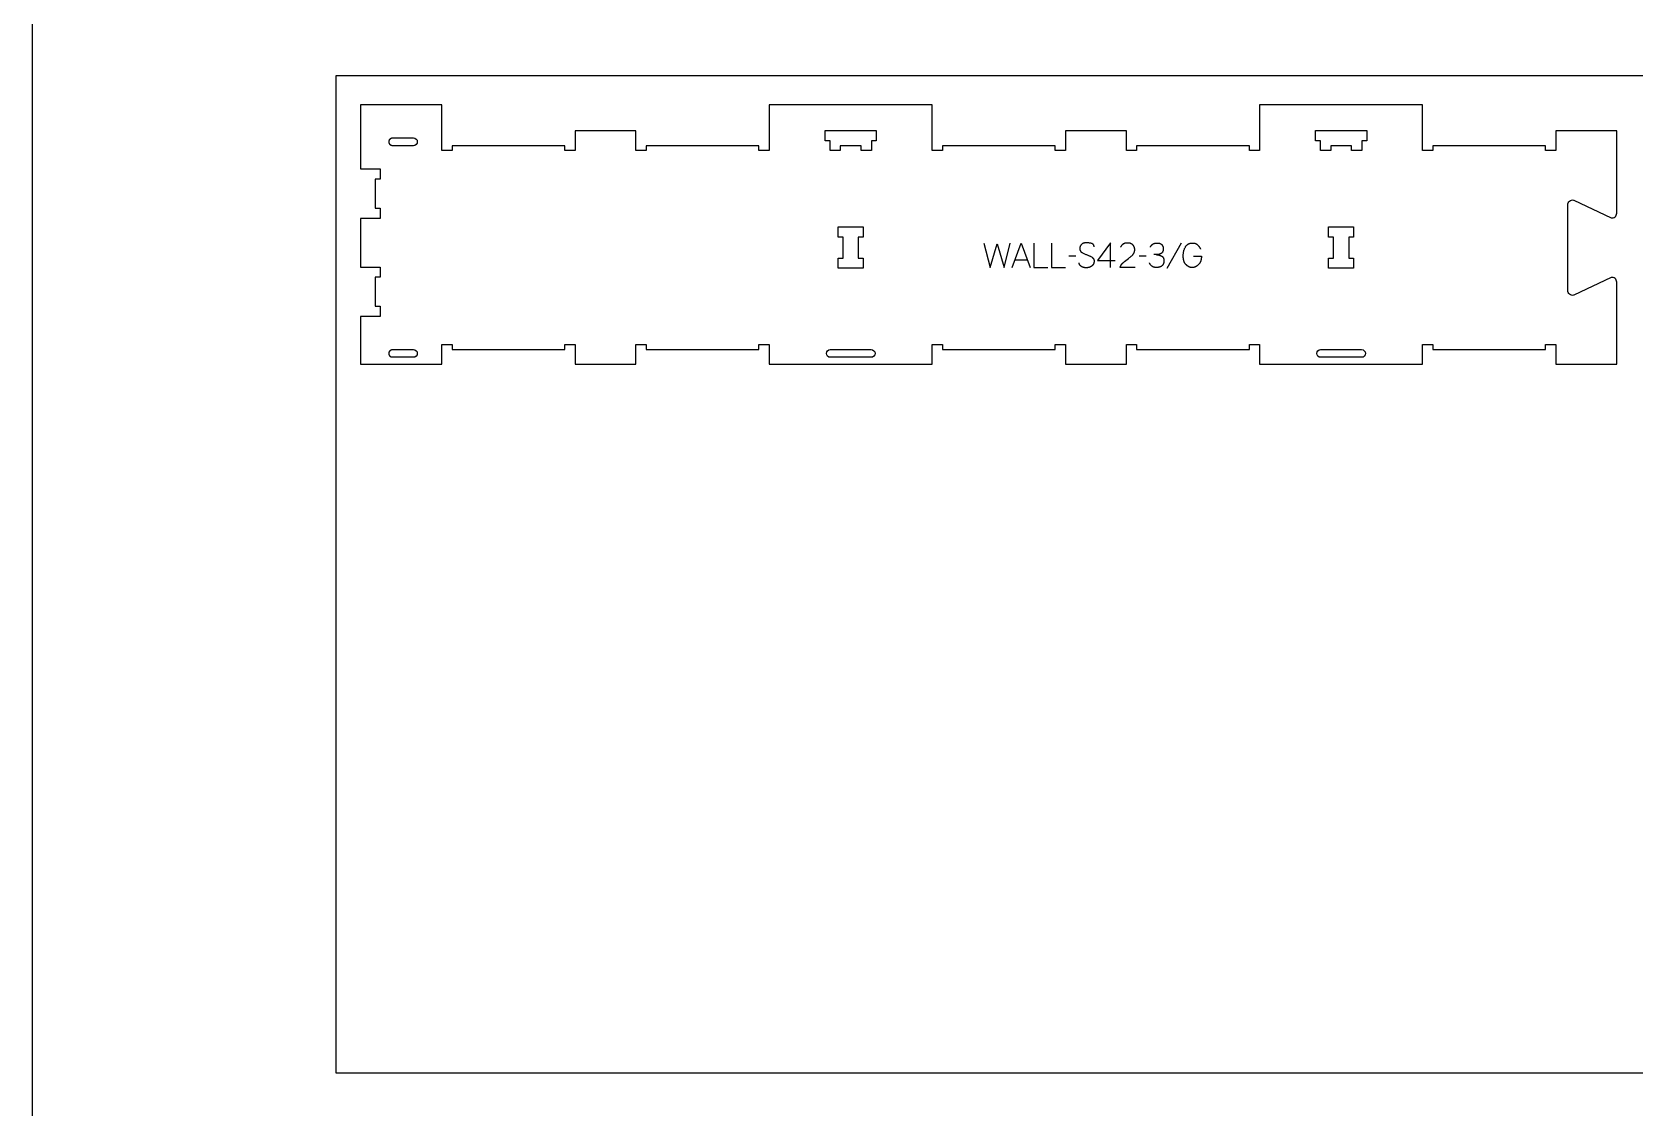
# Model space of a CAD drawing. Extents: x -13885 to -10701, y -19593 to -11999.
# Drawn here: x -13885 to -11924, y -17926 to -16610 of the extents above; entities that cross this region are included whole.
import ezdxf

# ---------------------------------------------------------------- set-up
doc = ezdxf.new("R2010")
doc.units = 0
for name, color, linetype in [('0_SHEET_SPRUCEPLY_2440X122', 1, 'CONTINUOUS'), ('1_ANYTOOL_1MMDEEP_LABELS_S', 2, 'CONTINUOUS'), ('3_ANYTOOL_CUTTHROUGH_INSID', 4, 'CONTINUOUS'), ('4_ANYTOOL_CUTTHROUGH_OUTSI', 5, 'CONTINUOUS'), ('DONOTCUT', 18, 'CONTINUOUS')]:
    doc.layers.add(name, color=color, linetype=linetype)

msp = doc.modelspace()

# ---------------------------------------------------------------- linework, layer by layer
at = {"layer": '0_SHEET_SPRUCEPLY_2440X122'}
msp.add_lwpolyline([(-13513.1, -16663.3), (-13513.1, -17883.3), (-11073.1, -17883.3), (-11073.1, -16663.3)], close=True, dxfattribs=at)
at = {"layer": '1_ANYTOOL_1MMDEEP_LABELS_S'}
for points in [[(-12720.2, -16867.9), (-12712.5, -16897.9), (-12704, -16868.8), (-12695.5, -16897.9), (-12688, -16867.9)], [(-12685.5, -16897.9), (-12674.6, -16867.9), (-12663.5, -16897.9)], [(-12659.2, -16867.9), (-12659.2, -16897.9), (-12642.1, -16897.9)], [(-12637.4, -16867.9), (-12637.4, -16897.9), (-12620.3, -16897.9)], [(-12607.7, -16884), (-12616.5, -16884.1)], [(-12585.4, -16872.5), (-12585.4, -16872.3), (-12585.4, -16872.2), (-12585.4, -16872.1), (-12585.5, -16872), (-12585.5, -16871.9), (-12585.5, -16871.8), (-12585.5, -16871.7), (-12585.5, -16871.6), (-12585.5, -16871.6), (-12585.5, -16871.5), (-12585.5, -16871.4), (-12585.6, -16871.3), (-12585.6, -16871.2), (-12585.6, -16871.1), (-12585.6, -16871.1), (-12585.7, -16871), (-12585.7, -16870.9), (-12585.7, -16870.8), (-12585.8, -16870.8), (-12585.8, -16870.7), (-12585.8, -16870.6), (-12585.9, -16870.5), (-12585.9, -16870.5), (-12585.9, -16870.4), (-12586, -16870.3), (-12586, -16870.3), (-12586.1, -16870.2), (-12586.1, -16870.1), (-12586.2, -16870.1), (-12586.2, -16870), (-12586.3, -16869.9), (-12586.3, -16869.9), (-12586.4, -16869.8), (-12586.4, -16869.8), (-12586.5, -16869.7), (-12586.5, -16869.6), (-12586.6, -16869.6), (-12586.7, -16869.5), (-12586.7, -16869.5), (-12586.8, -16869.4), (-12586.8, -16869.4), (-12586.9, -16869.3), (-12587, -16869.3), (-12587.1, -16869.2), (-12587.1, -16869.2), (-12587.2, -16869.1), (-12587.3, -16869.1), (-12587.4, -16869), (-12587.4, -16869), (-12587.5, -16868.9), (-12587.6, -16868.9), (-12587.8, -16868.8), (-12587.9, -16868.7), (-12588.1, -16868.7), (-12588.3, -16868.6), (-12588.5, -16868.5), (-12588.7, -16868.5), (-12589.5, -16868.2), (-12590.3, -16868.1), (-12591.1, -16867.9), (-12591.9, -16867.8), (-12592.3, -16867.7), (-12592.6, -16867.7), (-12593, -16867.6), (-12593.4, -16867.6), (-12593.7, -16867.6), (-12594.1, -16867.5), (-12594.5, -16867.5), (-12594.8, -16867.5), (-12595, -16867.5), (-12595.2, -16867.5), (-12595.4, -16867.5), (-12595.6, -16867.6), (-12595.8, -16867.6), (-12596, -16867.6), (-12596.2, -16867.6), (-12596.3, -16867.6), (-12596.5, -16867.7), (-12596.7, -16867.7), (-12596.9, -16867.7), (-12597.1, -16867.8), (-12597.3, -16867.8), (-12597.4, -16867.9), (-12597.6, -16867.9), (-12597.8, -16868), (-12598, -16868), (-12598.1, -16868.1), (-12598.3, -16868.2), (-12598.5, -16868.2), (-12598.6, -16868.3), (-12598.8, -16868.4), (-12599, -16868.5), (-12599.2, -16868.6), (-12599.3, -16868.6), (-12599.5, -16868.7), (-12599.6, -16868.8), (-12599.8, -16868.9), (-12600, -16869), (-12600.1, -16869.1), (-12600.3, -16869.2), (-12600.4, -16869.3), (-12600.6, -16869.5), (-12600.7, -16869.6), (-12600.9, -16869.7), (-12601, -16869.8), (-12601.1, -16870), (-12601.3, -16870.1), (-12601.4, -16870.2), (-12601.5, -16870.4), (-12601.6, -16870.5), (-12601.7, -16870.6), (-12601.8, -16870.8), (-12601.9, -16870.9), (-12602, -16871.1), (-12602.1, -16871.2), (-12602.2, -16871.4), (-12602.3, -16871.6), (-12602.4, -16871.7), (-12602.4, -16871.9), (-12602.5, -16872.1), (-12602.6, -16872.2), (-12602.6, -16872.4), (-12602.7, -16872.6), (-12602.7, -16872.8), (-12602.8, -16873), (-12602.8, -16873.1), (-12602.8, -16873.3), (-12602.9, -16873.5), (-12602.9, -16873.7), (-12602.9, -16873.9), (-12602.9, -16874.1), (-12602.9, -16874.3), (-12602.9, -16874.6), (-12602.9, -16874.8), (-12602.9, -16875), (-12602.9, -16875.2), (-12602.9, -16875.4), (-12602.9, -16875.6), (-12602.8, -16875.8), (-12602.8, -16876), (-12602.7, -16876.2), (-12602.7, -16876.4), (-12602.6, -16876.5), (-12602.6, -16876.7), (-12602.5, -16876.9), (-12602.5, -16877), (-12602.5, -16877.1), (-12602.4, -16877.1), (-12602.4, -16877.2), (-12602.3, -16877.3), (-12602.3, -16877.4), (-12602.3, -16877.5), (-12602.2, -16877.6), (-12602.2, -16877.6), (-12602.1, -16877.7), (-12602.1, -16877.8), (-12602, -16877.9), (-12602, -16877.9), (-12601.9, -16878), (-12601.9, -16878.1), (-12601.8, -16878.2), (-12601.8, -16878.2), (-12601.7, -16878.3), (-12601.6, -16878.4), (-12601.6, -16878.4), (-12601.5, -16878.5), (-12601.5, -16878.6), (-12601.4, -16878.6), (-12601.3, -16878.7), (-12601.2, -16878.8), (-12601.1, -16879), (-12600.9, -16879.1), (-12600.8, -16879.2), (-12600.6, -16879.3), (-12600.4, -16879.4), (-12600.3, -16879.5), (-12600.1, -16879.6), (-12599.4, -16880), (-12598.6, -16880.4), (-12597.9, -16880.8), (-12597.1, -16881.1), (-12596.4, -16881.5), (-12595.6, -16881.8), (-12594.7, -16882.1), (-12593.9, -16882.4), (-12593.1, -16882.7), (-12592.3, -16883.1), (-12591.5, -16883.4), (-12590.7, -16883.8), (-12590, -16884.1), (-12589.3, -16884.5), (-12588.6, -16884.9), (-12587.9, -16885.4), (-12587.7, -16885.5), (-12587.6, -16885.6), (-12587.4, -16885.7), (-12587.3, -16885.8), (-12587.2, -16885.8), (-12587.2, -16885.9), (-12587.1, -16885.9), (-12587, -16886), (-12587, -16886.1), (-12586.9, -16886.1), (-12586.8, -16886.2), (-12586.8, -16886.3), (-12586.7, -16886.3), (-12586.7, -16886.4), (-12586.6, -16886.5), (-12586.5, -16886.6), (-12586.5, -16886.6), (-12586.4, -16886.7), (-12586.4, -16886.8), (-12586.3, -16886.8), (-12586.3, -16886.9), (-12586.2, -16887), (-12586.2, -16887.1), (-12586.1, -16887.2), (-12586.1, -16887.2), (-12586, -16887.3), (-12586, -16887.4), (-12586, -16887.5), (-12585.9, -16887.6), (-12585.9, -16887.7), (-12585.9, -16887.7), (-12585.8, -16887.8), (-12585.8, -16887.9), (-12585.8, -16888), (-12585.7, -16888.1), (-12585.7, -16888.2), (-12585.7, -16888.3), (-12585.6, -16888.5), (-12585.6, -16888.7), (-12585.5, -16888.9), (-12585.5, -16889.1), (-12585.5, -16889.3), (-12585.5, -16889.5), (-12585.5, -16889.7), (-12585.4, -16889.9), (-12585.4, -16890.1), (-12585.5, -16890.3), (-12585.5, -16890.6), (-12585.5, -16890.8), (-12585.5, -16891), (-12585.5, -16891.3), (-12585.6, -16891.5), (-12585.6, -16891.7), (-12585.6, -16891.9), (-12585.7, -16892.1), (-12585.7, -16892.3), (-12585.8, -16892.5), (-12585.8, -16892.7), (-12585.9, -16892.9), (-12586, -16893.1), (-12586.1, -16893.3), (-12586.1, -16893.5), (-12586.2, -16893.7), (-12586.3, -16893.9), (-12586.4, -16894.1), (-12586.5, -16894.2), (-12586.6, -16894.4), (-12586.7, -16894.6), (-12586.9, -16894.7), (-12587, -16894.9), (-12587.1, -16895), (-12587.2, -16895.2), (-12587.4, -16895.3), (-12587.5, -16895.5), (-12587.7, -16895.6), (-12587.8, -16895.7), (-12588, -16895.9), (-12588.1, -16896), (-12588.3, -16896.1), (-12588.5, -16896.2), (-12588.6, -16896.3), (-12589, -16896.6), (-12589.4, -16896.8), (-12589.7, -16897), (-12590.1, -16897.1), (-12590.5, -16897.3), (-12590.9, -16897.5), (-12591.1, -16897.5), (-12591.2, -16897.6), (-12591.4, -16897.7), (-12591.6, -16897.7), (-12591.8, -16897.8), (-12592, -16897.8), (-12592.2, -16897.9), (-12592.4, -16897.9), (-12592.6, -16898), (-12592.8, -16898), (-12593, -16898), (-12593.2, -16898.1), (-12593.4, -16898.1), (-12593.6, -16898.1), (-12594, -16898.2), (-12594.4, -16898.2), (-12594.8, -16898.2), (-12595.3, -16898.2), (-12595.7, -16898.2), (-12596.1, -16898.2), (-12596.5, -16898.1), (-12596.9, -16898.1), (-12597.3, -16898), (-12597.6, -16897.9), (-12598, -16897.8), (-12598.4, -16897.7), (-12598.8, -16897.6), (-12599.1, -16897.5), (-12599.5, -16897.4), (-12599.9, -16897.2), (-12600.2, -16897), (-12600.6, -16896.9), (-12600.9, -16896.7), (-12601.1, -16896.6), (-12601.2, -16896.5), (-12601.4, -16896.4), (-12601.5, -16896.3), (-12601.7, -16896.1), (-12601.8, -16896), (-12602, -16895.9), (-12602.1, -16895.8), (-12602.2, -16895.7), (-12602.4, -16895.5), (-12602.5, -16895.4), (-12602.6, -16895.3), (-12602.6, -16895.2), (-12602.7, -16895.1), (-12602.7, -16895.1), (-12602.8, -16895), (-12602.8, -16894.9), (-12602.9, -16894.9), (-12602.9, -16894.8), (-12603, -16894.7), (-12603, -16894.6), (-12603, -16894.6), (-12603.1, -16894.5), (-12603.1, -16894.4), (-12603.2, -16894.3), (-12603.2, -16894.3), (-12603.2, -16894.2), (-12603.3, -16894.1), (-12603.3, -16894), (-12603.3, -16893.9), (-12603.4, -16893.9), (-12603.4, -16893.8), (-12603.4, -16893.6), (-12603.5, -16893.4), (-12603.5, -16893.3), (-12603.6, -16893.1), (-12603.6, -16892.9), (-12603.6, -16892.7), (-12603.6, -16892.6), (-12603.6, -16892.4), (-12603.6, -16892.2), (-12603.6, -16892)], [(-12565.4, -16897.9), (-12565.4, -16867.8), (-12581.4, -16889.2)], [(-12535.2, -16897.8), (-12553.5, -16897.8), (-12553.4, -16897.3), (-12553.3, -16897.1), (-12553.2, -16896.9), (-12553.1, -16896.7), (-12553, -16896.4), (-12552.9, -16896.2), (-12552.8, -16896), (-12552.7, -16895.8), (-12552.6, -16895.6), (-12552.5, -16895.4), (-12552.4, -16895.2), (-12552.3, -16895), (-12552.2, -16894.8), (-12552.1, -16894.6), (-12551.9, -16894.4), (-12551.8, -16894.2), (-12551.7, -16894), (-12551.5, -16893.8), (-12551.4, -16893.7), (-12551.3, -16893.5), (-12551.1, -16893.3), (-12551, -16893.1), (-12550.8, -16892.9), (-12550.7, -16892.8), (-12550.5, -16892.6), (-12550.3, -16892.4), (-12550.2, -16892.3), (-12550, -16892.1), (-12549.8, -16891.9), (-12549.5, -16891.6), (-12548, -16890.4), (-12546.5, -16889.2), (-12545, -16888.1), (-12543.5, -16886.9), (-12542.7, -16886.4), (-12542, -16885.8), (-12541.3, -16885.2), (-12540.6, -16884.6), (-12539.9, -16884.1), (-12539.3, -16883.5), (-12538.6, -16882.8), (-12538, -16882.2), (-12537.9, -16882.1), (-12537.7, -16881.9), (-12537.6, -16881.8), (-12537.5, -16881.6), (-12537.4, -16881.4), (-12537.2, -16881.3), (-12537.1, -16881.1), (-12537, -16880.9), (-12536.9, -16880.7), (-12536.8, -16880.6), (-12536.7, -16880.4), (-12536.6, -16880.2), (-12536.5, -16880), (-12536.4, -16879.8), (-12536.3, -16879.6), (-12536.3, -16879.5), (-12536.2, -16879.3), (-12536.1, -16879.1), (-12536.1, -16878.9), (-12536, -16878.7), (-12536, -16878.5), (-12535.9, -16878.3), (-12535.9, -16878.1), (-12535.8, -16877.8), (-12535.8, -16877.6), (-12535.8, -16877.4), (-12535.7, -16877.2), (-12535.7, -16877), (-12535.7, -16876.8), (-12535.7, -16876.5), (-12535.7, -16876.3), (-12535.7, -16876.1), (-12535.7, -16875.8), (-12535.7, -16875.6), (-12535.7, -16875.4), (-12535.7, -16875.1), (-12535.7, -16874.9), (-12535.8, -16874.7), (-12535.8, -16874.4), (-12535.8, -16874.2), (-12535.9, -16874), (-12535.9, -16873.8), (-12536, -16873.6), (-12536, -16873.3), (-12536.1, -16873.1), (-12536.2, -16872.9), (-12536.2, -16872.7), (-12536.3, -16872.6), (-12536.4, -16872.4), (-12536.5, -16872.2), (-12536.6, -16872), (-12536.7, -16871.8), (-12536.8, -16871.6), (-12536.9, -16871.5), (-12537, -16871.3), (-12537.1, -16871.1), (-12537.2, -16871), (-12537.3, -16870.8), (-12537.5, -16870.7), (-12537.6, -16870.5), (-12537.8, -16870.4), (-12537.9, -16870.2), (-12538, -16870.1), (-12538.2, -16870), (-12538.4, -16869.8), (-12538.5, -16869.7), (-12538.7, -16869.6), (-12538.9, -16869.5), (-12539, -16869.4), (-12539.2, -16869.3), (-12539.4, -16869.2), (-12539.6, -16869.1), (-12539.7, -16869), (-12539.9, -16868.9), (-12540.1, -16868.8), (-12540.3, -16868.7), (-12540.5, -16868.6), (-12540.7, -16868.5), (-12540.9, -16868.5), (-12541.1, -16868.4), (-12541.3, -16868.3), (-12541.5, -16868.3), (-12541.7, -16868.2), (-12541.9, -16868.2), (-12542.1, -16868.1), (-12542.3, -16868.1), (-12542.5, -16868), (-12542.7, -16868), (-12543, -16868), (-12543.2, -16867.9), (-12543.4, -16867.9), (-12543.6, -16867.9), (-12543.9, -16867.9), (-12544.1, -16867.9), (-12544.6, -16867.9), (-12545, -16867.9), (-12545.3, -16867.9), (-12545.7, -16867.9), (-12546, -16867.9), (-12546.4, -16868), (-12546.7, -16868), (-12547, -16868.1), (-12547.3, -16868.2), (-12547.7, -16868.3), (-12547.8, -16868.3), (-12548, -16868.4), (-12548.1, -16868.4), (-12548.3, -16868.5), (-12548.4, -16868.5), (-12548.6, -16868.6), (-12548.7, -16868.6), (-12548.8, -16868.7), (-12549, -16868.8), (-12549.1, -16868.8), (-12549.3, -16868.9), (-12549.4, -16869), (-12549.5, -16869.1), (-12549.7, -16869.1), (-12549.8, -16869.2), (-12549.9, -16869.3), (-12550.1, -16869.4), (-12550.2, -16869.5), (-12550.3, -16869.6), (-12550.4, -16869.7), (-12550.6, -16869.8), (-12550.7, -16869.9), (-12550.8, -16870), (-12550.9, -16870.1), (-12551, -16870.2), (-12551.1, -16870.3), (-12551.3, -16870.4), (-12551.4, -16870.5), (-12551.5, -16870.6), (-12551.6, -16870.7), (-12551.7, -16870.9), (-12551.8, -16871), (-12552, -16871.2), (-12552.2, -16871.5), (-12552.4, -16871.8), (-12552.6, -16872.1), (-12552.7, -16872.4), (-12552.9, -16872.7), (-12553.1, -16873)], [(-12521.5, -16884), (-12530.3, -16884.1)], [(-12509.4, -16882.1), (-12509, -16882.1), (-12508.5, -16882.2), (-12508.1, -16882.2), (-12507.7, -16882.3), (-12507.3, -16882.3), (-12506.8, -16882.4), (-12506.4, -16882.5), (-12506, -16882.6), (-12505.6, -16882.7), (-12505.2, -16882.9), (-12504.8, -16883), (-12504.4, -16883.1), (-12504.1, -16883.3), (-12503.7, -16883.5), (-12503.3, -16883.6), (-12502.9, -16883.8), (-12502.8, -16883.9), (-12502.6, -16884), (-12502.5, -16884.1), (-12502.4, -16884.1), (-12502.3, -16884.2), (-12502.2, -16884.3), (-12502.2, -16884.3), (-12502.1, -16884.4), (-12502, -16884.4), (-12501.9, -16884.5), (-12501.9, -16884.6), (-12501.8, -16884.6), (-12501.7, -16884.7), (-12501.6, -16884.8), (-12501.6, -16884.8), (-12501.5, -16884.9), (-12501.4, -16885), (-12501.4, -16885.1), (-12501.3, -16885.1), (-12501.3, -16885.2), (-12501.2, -16885.3), (-12501.1, -16885.4), (-12501.1, -16885.4), (-12501, -16885.5), (-12501, -16885.6), (-12500.9, -16885.7), (-12500.9, -16885.8), (-12500.8, -16885.8), (-12500.8, -16885.9), (-12500.7, -16886), (-12500.7, -16886.1), (-12500.6, -16886.2), (-12500.6, -16886.3), (-12500.5, -16886.4), (-12500.5, -16886.5), (-12500.5, -16886.6), (-12500.4, -16886.8), (-12500.3, -16886.9), (-12500.3, -16887.1), (-12500.2, -16887.4), (-12500.2, -16887.6), (-12500.1, -16887.8), (-12500.1, -16888), (-12500, -16888.2), (-12500, -16888.5), (-12500, -16888.7), (-12500, -16888.9), (-12500, -16889.2), (-12500, -16889.4), (-12500, -16889.7), (-12500, -16890), (-12500, -16890.2), (-12500, -16890.5), (-12500, -16890.8), (-12500.1, -16891), (-12500.1, -16891.3), (-12500.1, -16891.5), (-12500.2, -16891.8), (-12500.2, -16892), (-12500.3, -16892.2), (-12500.3, -16892.4), (-12500.4, -16892.7), (-12500.5, -16892.9), (-12500.5, -16893.1), (-12500.6, -16893.3), (-12500.7, -16893.5), (-12500.8, -16893.7), (-12500.9, -16893.9), (-12500.9, -16894.1), (-12501, -16894.2), (-12501.2, -16894.4), (-12501.3, -16894.6), (-12501.4, -16894.8), (-12501.5, -16894.9), (-12501.6, -16895.1), (-12501.7, -16895.2), (-12501.8, -16895.3), (-12501.9, -16895.4), (-12501.9, -16895.4), (-12502, -16895.5), (-12502.1, -16895.6), (-12502.2, -16895.6), (-12502.2, -16895.7), (-12502.3, -16895.8), (-12502.5, -16895.9), (-12502.6, -16896), (-12502.8, -16896.1), (-12502.9, -16896.3), (-12503.1, -16896.4), (-12503.3, -16896.5), (-12503.5, -16896.6), (-12503.6, -16896.7), (-12503.8, -16896.8), (-12504, -16896.9), (-12504.2, -16896.9), (-12504.4, -16897), (-12504.6, -16897.1), (-12504.8, -16897.2), (-12505, -16897.2), (-12505.2, -16897.3), (-12505.4, -16897.4), (-12505.6, -16897.4), (-12505.8, -16897.5), (-12506, -16897.5), (-12506.3, -16897.6), (-12506.5, -16897.6), (-12506.7, -16897.7), (-12507, -16897.7), (-12507.2, -16897.7), (-12507.7, -16897.8), (-12508.2, -16897.8), (-12508.7, -16897.9), (-12509.2, -16897.9), (-12509.6, -16897.9), (-12510, -16897.8), (-12510.4, -16897.8), (-12510.7, -16897.8), (-12511.1, -16897.7), (-12511.2, -16897.7), (-12511.4, -16897.7), (-12511.6, -16897.6), (-12511.7, -16897.6), (-12511.9, -16897.6), (-12512.1, -16897.5), (-12512.2, -16897.5), (-12512.4, -16897.4), (-12512.6, -16897.4), (-12512.7, -16897.3), (-12512.9, -16897.3), (-12513, -16897.2), (-12513.2, -16897.1), (-12513.3, -16897.1), (-12513.5, -16897), (-12513.6, -16896.9), (-12513.7, -16896.9), (-12513.9, -16896.8), (-12514, -16896.7), (-12514.2, -16896.6), (-12514.3, -16896.5), (-12514.4, -16896.4), (-12514.5, -16896.4), (-12514.7, -16896.3), (-12514.8, -16896.2), (-12514.9, -16896.1), (-12515.1, -16896), (-12515.2, -16895.9), (-12515.3, -16895.8), (-12515.4, -16895.6), (-12515.5, -16895.5), (-12515.6, -16895.4), (-12515.7, -16895.3), (-12515.9, -16895.2), (-12516, -16895.1), (-12516.1, -16894.9), (-12516.2, -16894.8), (-12516.3, -16894.7), (-12516.4, -16894.5), (-12516.5, -16894.4), (-12516.6, -16894.3), (-12516.7, -16894.1), (-12516.8, -16894), (-12516.8, -16893.8), (-12517, -16893.5), (-12517.2, -16893.2), (-12517.3, -16892.9), (-12517.5, -16892.5), (-12517.6, -16892.2)], [(-12516.5, -16872.8), (-12516.4, -16872.5), (-12516.2, -16872.2), (-12516, -16871.9), (-12515.8, -16871.6), (-12515.7, -16871.4), (-12515.5, -16871.1), (-12515.3, -16870.9), (-12515.2, -16870.8), (-12515.1, -16870.6), (-12515, -16870.5), (-12514.9, -16870.4), (-12514.8, -16870.3), (-12514.7, -16870.2), (-12514.5, -16870.1), (-12514.4, -16870), (-12514.3, -16869.9), (-12514.2, -16869.8), (-12514.1, -16869.7), (-12514, -16869.6), (-12513.8, -16869.5), (-12513.7, -16869.4), (-12513.6, -16869.3), (-12513.5, -16869.3), (-12513.4, -16869.2), (-12513.2, -16869.1), (-12513.1, -16869), (-12513, -16869), (-12512.8, -16868.9), (-12512.7, -16868.8), (-12512.6, -16868.7), (-12512.4, -16868.7), (-12512.3, -16868.6), (-12512.2, -16868.6), (-12512, -16868.5), (-12511.9, -16868.5), (-12511.7, -16868.4), (-12511.6, -16868.4), (-12511.4, -16868.3), (-12511.3, -16868.3), (-12511, -16868.2), (-12510.7, -16868.1), (-12510.4, -16868), (-12510, -16868), (-12509.7, -16867.9), (-12509.4, -16867.9), (-12509, -16867.9), (-12508.7, -16867.9), (-12508.3, -16867.9), (-12508.1, -16867.9), (-12507.9, -16867.9), (-12507.7, -16867.9), (-12507.5, -16867.9), (-12507.3, -16867.9), (-12507.1, -16867.9), (-12506.9, -16868), (-12506.7, -16868), (-12506.5, -16868), (-12506.3, -16868.1), (-12506.2, -16868.1), (-12506, -16868.1), (-12505.8, -16868.2), (-12505.6, -16868.2), (-12505.4, -16868.3), (-12505.3, -16868.3), (-12505.1, -16868.4), (-12504.9, -16868.5), (-12504.8, -16868.5), (-12504.6, -16868.6), (-12504.4, -16868.7), (-12504.3, -16868.8), (-12504.1, -16868.8), (-12504, -16868.9), (-12503.8, -16869), (-12503.7, -16869.1), (-12503.5, -16869.2), (-12503.4, -16869.3), (-12503.2, -16869.4), (-12503.1, -16869.5), (-12503, -16869.6), (-12502.8, -16869.8), (-12502.7, -16869.9), (-12502.6, -16870), (-12502.4, -16870.1), (-12502.3, -16870.3), (-12502.2, -16870.4), (-12502.1, -16870.5), (-12502, -16870.7), (-12501.9, -16870.8), (-12501.8, -16870.9), (-12501.7, -16871.1), (-12501.6, -16871.2), (-12501.5, -16871.4), (-12501.5, -16871.5), (-12501.4, -16871.7), (-12501.3, -16871.9), (-12501.2, -16872), (-12501.2, -16872.2), (-12501.1, -16872.4), (-12501.1, -16872.6), (-12501, -16872.7), (-12501, -16872.9), (-12500.9, -16873.1), (-12500.9, -16873.3), (-12500.9, -16873.5), (-12500.8, -16873.7), (-12500.8, -16873.9), (-12500.8, -16874.1), (-12500.8, -16874.3), (-12500.8, -16874.5), (-12500.8, -16874.7), (-12500.7, -16874.9), (-12500.8, -16875.5), (-12500.8, -16875.8), (-12500.8, -16876.1), (-12500.8, -16876.4), (-12500.9, -16876.7), (-12500.9, -16876.9), (-12500.9, -16877), (-12500.9, -16877.2), (-12501, -16877.3), (-12501, -16877.4), (-12501, -16877.6), (-12501.1, -16877.7), (-12501.1, -16877.8), (-12501.2, -16878), (-12501.2, -16878.1), (-12501.2, -16878.2), (-12501.3, -16878.3), (-12501.3, -16878.4), (-12501.4, -16878.5), (-12501.5, -16878.7), (-12501.5, -16878.8), (-12501.6, -16878.9), (-12501.6, -16879), (-12501.7, -16879.1), (-12501.8, -16879.2), (-12501.8, -16879.3), (-12501.9, -16879.4), (-12502.1, -16879.5), (-12502.2, -16879.7), (-12502.4, -16879.9), (-12502.5, -16880), (-12502.6, -16880.1), (-12502.7, -16880.2), (-12502.8, -16880.3), (-12502.9, -16880.3), (-12502.9, -16880.4), (-12503, -16880.5), (-12503.1, -16880.5), (-12503.2, -16880.6), (-12503.3, -16880.7), (-12503.4, -16880.7), (-12503.5, -16880.8), (-12503.6, -16880.8), (-12503.7, -16880.9), (-12503.8, -16881), (-12503.9, -16881), (-12504, -16881.1), (-12504.1, -16881.1), (-12504.2, -16881.2), (-12504.3, -16881.2), (-12504.4, -16881.2), (-12504.5, -16881.3), (-12504.6, -16881.3), (-12504.8, -16881.4), (-12505, -16881.5), (-12505.2, -16881.6), (-12505.4, -16881.6), (-12505.7, -16881.7), (-12505.9, -16881.7), (-12506.1, -16881.8), (-12506.3, -16881.8), (-12506.6, -16881.9), (-12506.8, -16881.9), (-12507, -16881.9), (-12507.3, -16882), (-12507.5, -16882), (-12507.7, -16882), (-12508, -16882), (-12508.2, -16882), (-12508.5, -16882.1), (-12512.2, -16882.1)], [(-12479, -16868.3), (-12496.2, -16899.1)], [(-12463.8, -16884.1), (-12454, -16884.1), (-12454, -16884.9), (-12454.1, -16885.7), (-12454.1, -16886.1), (-12454.2, -16886.5), (-12454.2, -16886.9), (-12454.3, -16887.3), (-12454.4, -16887.6), (-12454.4, -16888), (-12454.5, -16888.4), (-12454.6, -16888.7), (-12454.7, -16889), (-12454.8, -16889.4), (-12454.9, -16889.7), (-12455, -16890), (-12455.1, -16890.4), (-12455.2, -16890.7), (-12455.4, -16891), (-12455.5, -16891.3), (-12455.7, -16891.6), (-12455.8, -16891.8), (-12456, -16892.1), (-12456.1, -16892.4), (-12456.3, -16892.7), (-12456.5, -16892.9), (-12456.7, -16893.2), (-12456.9, -16893.4), (-12457.1, -16893.7), (-12457.3, -16893.9), (-12457.5, -16894.1), (-12457.7, -16894.4), (-12457.9, -16894.6), (-12458.1, -16894.8), (-12458.4, -16895), (-12458.6, -16895.2), (-12458.8, -16895.4), (-12459, -16895.6), (-12459.3, -16895.7), (-12459.5, -16895.9), (-12459.7, -16896.1), (-12460, -16896.2), (-12460.2, -16896.4), (-12460.4, -16896.5), (-12460.7, -16896.6), (-12460.9, -16896.8), (-12461.1, -16896.9), (-12461.4, -16897), (-12461.6, -16897.1), (-12461.9, -16897.2), (-12462.1, -16897.3), (-12462.4, -16897.4), (-12462.6, -16897.5), (-12462.9, -16897.5), (-12463.1, -16897.6), (-12463.4, -16897.7), (-12463.6, -16897.7), (-12463.9, -16897.8), (-12464.1, -16897.8), (-12464.4, -16897.8), (-12464.6, -16897.9), (-12464.9, -16897.9), (-12465.1, -16897.9), (-12465.4, -16897.9), (-12465.6, -16897.9), (-12465.9, -16897.9), (-12466.2, -16897.9), (-12466.4, -16897.9), (-12466.7, -16897.8), (-12466.9, -16897.8), (-12467.2, -16897.8), (-12467.4, -16897.7), (-12467.7, -16897.7), (-12467.9, -16897.6), (-12468.2, -16897.5), (-12468.4, -16897.4), (-12468.6, -16897.4), (-12468.9, -16897.3), (-12469.1, -16897.2), (-12469.4, -16897.1), (-12469.6, -16896.9), (-12469.8, -16896.8), (-12470.1, -16896.7), (-12470.3, -16896.6), (-12470.5, -16896.4), (-12470.8, -16896.3), (-12471, -16896.1), (-12471.2, -16896), (-12471.4, -16895.8), (-12471.7, -16895.6), (-12471.9, -16895.4), (-12472.1, -16895.2), (-12472.3, -16895), (-12472.5, -16894.8), (-12472.8, -16894.6), (-12473, -16894.4), (-12473.2, -16894.2), (-12473.4, -16893.9), (-12473.6, -16893.7), (-12473.8, -16893.4), (-12474, -16893.2), (-12474.1, -16892.9), (-12474.3, -16892.7), (-12474.5, -16892.4), (-12474.6, -16892.1), (-12474.8, -16891.8), (-12474.9, -16891.5), (-12475.1, -16891.2), (-12475.2, -16890.9), (-12475.3, -16890.5), (-12475.4, -16890.2), (-12475.5, -16889.9), (-12475.7, -16889.5), (-12475.7, -16889.2), (-12475.8, -16888.8), (-12475.9, -16888.4), (-12476, -16888), (-12476.1, -16887.7), (-12476.1, -16887.3), (-12476.2, -16886.9), (-12476.2, -16886.5), (-12476.3, -16886), (-12476.4, -16885.2), (-12476.4, -16884.3), (-12476.4, -16883.4), (-12476.4, -16882.7), (-12476.4, -16882), (-12476.3, -16881.4), (-12476.2, -16880.7), (-12476.1, -16880), (-12476, -16879.4), (-12475.9, -16878.7), (-12475.7, -16878), (-12475.6, -16877.4), (-12475.4, -16876.7), (-12475.1, -16876.1), (-12474.9, -16875.4), (-12474.6, -16874.8), (-12474.4, -16874.2), (-12474.1, -16873.5), (-12473.7, -16872.9), (-12473.6, -16872.6), (-12473.4, -16872.3), (-12473.2, -16872), (-12473, -16871.7), (-12472.8, -16871.5), (-12472.7, -16871.3), (-12472.6, -16871.2), (-12472.5, -16871.1), (-12472.4, -16870.9), (-12472.3, -16870.8), (-12472.2, -16870.7), (-12472, -16870.6), (-12471.9, -16870.5), (-12471.8, -16870.4), (-12471.7, -16870.2), (-12471.6, -16870.1), (-12471.5, -16870), (-12471.3, -16869.9), (-12471.2, -16869.8), (-12471.1, -16869.7), (-12470.9, -16869.6), (-12470.8, -16869.6), (-12470.7, -16869.5), (-12470.5, -16869.4), (-12470.4, -16869.3), (-12470.3, -16869.2), (-12470.1, -16869.1), (-12470, -16869.1), (-12469.8, -16869), (-12469.7, -16868.9), (-12469.6, -16868.8), (-12469.4, -16868.8), (-12469.3, -16868.7), (-12469.1, -16868.6), (-12468.9, -16868.6), (-12468.8, -16868.5), (-12468.6, -16868.5), (-12468.3, -16868.4), (-12468, -16868.3), (-12467.6, -16868.2), (-12467.3, -16868.1), (-12467, -16868), (-12466.6, -16868), (-12466.2, -16867.9), (-12465.9, -16867.9), (-12465.5, -16867.9), (-12465.1, -16867.9), (-12464.7, -16867.9), (-12464.5, -16867.9), (-12464.3, -16867.9), (-12464, -16867.9), (-12463.8, -16867.9), (-12463.6, -16867.9), (-12463.4, -16867.9), (-12463.2, -16868), (-12463, -16868), (-12462.8, -16868), (-12462.6, -16868.1), (-12462.4, -16868.1), (-12462.2, -16868.2), (-12462, -16868.2), (-12461.8, -16868.3), (-12461.6, -16868.4), (-12461.4, -16868.4), (-12461.3, -16868.5), (-12461.1, -16868.6), (-12460.9, -16868.7), (-12460.7, -16868.8), (-12460.6, -16868.8), (-12460.4, -16868.9), (-12460.2, -16869), (-12460.1, -16869.1), (-12459.9, -16869.3), (-12459.7, -16869.4), (-12459.6, -16869.5), (-12459.4, -16869.6), (-12459.3, -16869.7), (-12459.1, -16869.9), (-12459, -16870), (-12458.9, -16870.1), (-12458.6, -16870.4), (-12458.3, -16870.7), (-12458, -16871), (-12457.8, -16871.3), (-12457.5, -16871.6), (-12457.3, -16871.9), (-12457, -16872.2), (-12456.8, -16872.6), (-12456.6, -16872.9), (-12456.4, -16873.2), (-12456.2, -16873.5), (-12456, -16873.9), (-12455.8, -16874.2), (-12455.6, -16874.6), (-12455.4, -16874.9), (-12455.2, -16875.3)], [(-12682, -16888.3), (-12667.1, -16888.3)], [(-12581.4, -16889.2), (-12559.6, -16889.2)]]:
    msp.add_lwpolyline(points, dxfattribs=at)
at = {"layer": '3_ANYTOOL_CUTTHROUGH_INSID', "color": 4}
for points in [[(-13418.2, -16739.3, -1), (-13418.2, -16748.8), (-13443.9, -16748.8), (-13444, -16748.8), (-13444.1, -16748.8), (-13444.2, -16748.8), (-13444.3, -16748.8), (-13444.4, -16748.8), (-13444.5, -16748.8), (-13444.6, -16748.8), (-13444.7, -16748.7), (-13444.8, -16748.7), (-13444.9, -16748.7), (-13445, -16748.7), (-13445.1, -16748.6), (-13445.2, -16748.6), (-13445.3, -16748.6), (-13445.4, -16748.5), (-13445.5, -16748.5), (-13445.6, -16748.4), (-13445.7, -16748.4), (-13445.8, -16748.3), (-13445.9, -16748.3), (-13445.9, -16748.2), (-13446, -16748.2), (-13446.1, -16748.1), (-13446.2, -16748), (-13446.3, -16748), (-13446.4, -16747.9), (-13446.5, -16747.8), (-13446.5, -16747.7), (-13446.6, -16747.6), (-13446.7, -16747.6), (-13446.8, -16747.5), (-13446.8, -16747.4), (-13446.9, -16747.3), (-13447, -16747.2), (-13447, -16747.1), (-13447.1, -16747), (-13447.2, -16746.9), (-13447.2, -16746.8), (-13447.3, -16746.7), (-13447.3, -16746.6), (-13447.4, -16746.5), (-13447.4, -16746.4), (-13447.5, -16746.3), (-13447.5, -16746.2), (-13447.6, -16746.1), (-13447.6, -16746), (-13447.6, -16745.9), (-13447.7, -16745.8), (-13447.7, -16745.7), (-13447.7, -16745.6), (-13447.8, -16745.5), (-13447.8, -16745.4), (-13447.8, -16745.3), (-13447.8, -16745.2), (-13447.9, -16745), (-13447.9, -16744.9), (-13447.9, -16744.8), (-13447.9, -16744.7), (-13447.9, -16744.6), (-13447.9, -16744.5), (-13447.9, -16744.4), (-13447.9, -16744.3), (-13447.9, -16744.2), (-13447.9, -16744.1), (-13447.9, -16744), (-13447.9, -16743.9), (-13447.9, -16743.8), (-13447.9, -16743.7), (-13447.9, -16743.6), (-13447.9, -16743.4), (-13447.9, -16743.3), (-13447.9, -16743.2), (-13447.9, -16743.1), (-13447.8, -16743), (-13447.8, -16742.9), (-13447.8, -16742.8), (-13447.8, -16742.7), (-13447.7, -16742.6), (-13447.7, -16742.5), (-13447.7, -16742.4), (-13447.6, -16742.3), (-13447.6, -16742.2), (-13447.6, -16742), (-13447.5, -16741.9), (-13447.5, -16741.8), (-13447.4, -16741.7), (-13447.4, -16741.6), (-13447.3, -16741.5), (-13447.3, -16741.4), (-13447.2, -16741.3), (-13447.2, -16741.2), (-13447.1, -16741.1), (-13447, -16741), (-13447, -16740.9), (-13446.9, -16740.9), (-13446.8, -16740.8), (-13446.8, -16740.7), (-13446.7, -16740.6), (-13446.6, -16740.5), (-13446.5, -16740.4), (-13446.5, -16740.4), (-13446.4, -16740.3), (-13446.3, -16740.2), (-13446.2, -16740.1), (-13446.1, -16740.1), (-13446, -16740), (-13445.9, -16740), (-13445.9, -16739.9), (-13445.8, -16739.8), (-13445.7, -16739.8), (-13445.6, -16739.7), (-13445.5, -16739.7), (-13445.4, -16739.6), (-13445.3, -16739.6), (-13445.2, -16739.6), (-13445.1, -16739.5), (-13445, -16739.5), (-13444.9, -16739.5), (-13444.8, -16739.4), (-13444.7, -16739.4), (-13444.6, -16739.4), (-13444.5, -16739.4), (-13444.4, -16739.4), (-13444.3, -16739.4), (-13444.2, -16739.3), (-13444.1, -16739.3), (-13444, -16739.3), (-13443.9, -16739.3)], [(-13418.2, -17007.8), (-13443.9, -17007.8), (-13444, -17007.8), (-13444.1, -17007.8), (-13444.2, -17007.8), (-13444.3, -17007.8), (-13444.4, -17007.8), (-13444.5, -17007.8), (-13444.6, -17007.8), (-13444.7, -17007.7), (-13444.8, -17007.7), (-13444.9, -17007.7), (-13445, -17007.7), (-13445.1, -17007.6), (-13445.2, -17007.6), (-13445.3, -17007.6), (-13445.4, -17007.5), (-13445.5, -17007.5), (-13445.6, -17007.4), (-13445.7, -17007.4), (-13445.8, -17007.3), (-13445.9, -17007.3), (-13445.9, -17007.2), (-13446, -17007.2), (-13446.1, -17007.1), (-13446.2, -17007), (-13446.3, -17007), (-13446.4, -17006.9), (-13446.5, -17006.8), (-13446.5, -17006.7), (-13446.6, -17006.6), (-13446.7, -17006.6), (-13446.8, -17006.5), (-13446.8, -17006.4), (-13446.9, -17006.3), (-13447, -17006.2), (-13447, -17006.1), (-13447.1, -17006), (-13447.2, -17005.9), (-13447.2, -17005.8), (-13447.3, -17005.7), (-13447.3, -17005.6), (-13447.4, -17005.5), (-13447.4, -17005.4), (-13447.5, -17005.3), (-13447.5, -17005.2), (-13447.6, -17005.1), (-13447.6, -17005), (-13447.6, -17004.9), (-13447.7, -17004.8), (-13447.7, -17004.7), (-13447.7, -17004.6), (-13447.8, -17004.5), (-13447.8, -17004.4), (-13447.8, -17004.3), (-13447.8, -17004.2), (-13447.9, -17004), (-13447.9, -17003.9), (-13447.9, -17003.8), (-13447.9, -17003.7), (-13447.9, -17003.6), (-13447.9, -17003.5), (-13447.9, -17003.4), (-13447.9, -17003.3), (-13447.9, -17003.2), (-13447.9, -17003.1), (-13447.9, -17003), (-13447.9, -17002.9), (-13447.9, -17002.8), (-13447.9, -17002.7), (-13447.9, -17002.6), (-13447.9, -17002.4), (-13447.9, -17002.3), (-13447.9, -17002.2), (-13447.9, -17002.1), (-13447.8, -17002), (-13447.8, -17001.9), (-13447.8, -17001.8), (-13447.8, -17001.7), (-13447.7, -17001.6), (-13447.7, -17001.5), (-13447.7, -17001.4), (-13447.6, -17001.3), (-13447.6, -17001.2), (-13447.6, -17001), (-13447.5, -17000.9), (-13447.5, -17000.8), (-13447.4, -17000.7), (-13447.4, -17000.6), (-13447.3, -17000.5), (-13447.3, -17000.4), (-13447.2, -17000.3), (-13447.2, -17000.2), (-13447.1, -17000.1), (-13447, -17000), (-13447, -16999.9), (-13446.9, -16999.9), (-13446.8, -16999.8), (-13446.8, -16999.7), (-13446.7, -16999.6), (-13446.6, -16999.5), (-13446.5, -16999.4), (-13446.5, -16999.4), (-13446.4, -16999.3), (-13446.3, -16999.2), (-13446.2, -16999.1), (-13446.1, -16999.1), (-13446, -16999), (-13445.9, -16999), (-13445.9, -16998.9), (-13445.8, -16998.8), (-13445.7, -16998.8), (-13445.6, -16998.7), (-13445.5, -16998.7), (-13445.4, -16998.6), (-13445.3, -16998.6), (-13445.2, -16998.6), (-13445.1, -16998.5), (-13445, -16998.5), (-13444.9, -16998.5), (-13444.8, -16998.4), (-13444.7, -16998.4), (-13444.6, -16998.4), (-13444.5, -16998.4), (-13444.4, -16998.4), (-13444.3, -16998.4), (-13444.2, -16998.3), (-13444.1, -16998.3), (-13444, -16998.3), (-13443.9, -16998.3), (-13418.2, -16998.3, -1)], [(-12858.2, -17007.8), (-12908.2, -17007.8, -1), (-12908.2, -16998.3), (-12858.2, -16998.3, -1)], [(-12258.2, -17007.8), (-12308.2, -17007.8, -1), (-12308.2, -16998.3), (-12258.2, -16998.3, -1)]]:
    msp.add_lwpolyline(points, format="xyb", close=True, dxfattribs=at)
for points in [[(-12895.9, -16748.8), (-12895.9, -16754.8), (-12908.4, -16754.8), (-12908.4, -16742.8), (-12914.4, -16742.8), (-12914.4, -16730.3), (-12851.9, -16730.3), (-12851.9, -16742.8), (-12857.9, -16742.8), (-12857.9, -16754.8), (-12870.4, -16754.8), (-12870.4, -16748.8)], [(-12295.9, -16748.8), (-12295.9, -16754.8), (-12308.4, -16754.8), (-12308.4, -16742.8), (-12314.4, -16742.8), (-12314.4, -16730.3), (-12251.9, -16730.3), (-12251.9, -16742.8), (-12257.9, -16742.8), (-12257.9, -16754.8), (-12270.4, -16754.8), (-12270.4, -16748.8)], [(-12873.9, -16860.8), (-12873.9, -16886.3), (-12867.9, -16886.3), (-12867.9, -16898.8), (-12898.4, -16898.8), (-12898.4, -16886.3), (-12892.4, -16886.3), (-12892.4, -16860.8), (-12898.4, -16860.8), (-12898.4, -16848.3), (-12867.9, -16848.3), (-12867.9, -16860.8)], [(-12273.9, -16860.8), (-12273.9, -16886.3), (-12267.9, -16886.3), (-12267.9, -16898.8), (-12298.4, -16898.8), (-12298.4, -16886.3), (-12292.4, -16886.3), (-12292.4, -16860.8), (-12298.4, -16860.8), (-12298.4, -16848.3), (-12267.9, -16848.3), (-12267.9, -16860.8)]]:
    msp.add_lwpolyline(points, close=True, dxfattribs=at)
at = {"layer": '4_ANYTOOL_CUTTHROUGH_OUTSI', "color": 5}
msp.add_lwpolyline([(-13482.9, -16957.8), (-13482.9, -17016.3), (-13383.4, -17016.3), (-13383.4, -16992.3), (-13370.9, -16992.3), (-13370.9, -16998.3), (-13333.2, -16998.3), (-13232.9, -16998.3), (-13232.9, -16992.3), (-13220.4, -16992.3), (-13220.4, -17016.3), (-13145.9, -17016.3), (-13145.9, -16992.3), (-13133.4, -16992.3), (-13133.4, -16998.3), (-13033.2, -16998.3), (-12995.4, -16998.3), (-12995.4, -16992.3), (-12982.9, -16992.3), (-12982.9, -17016.3), (-12783.4, -17016.3), (-12783.4, -16992.3), (-12770.9, -16992.3), (-12770.9, -16998.3), (-12632.9, -16998.3), (-12632.9, -16992.3), (-12620.4, -16992.3), (-12620.4, -17016.3), (-12545.9, -17016.3), (-12545.9, -16992.3), (-12533.4, -16992.3), (-12533.4, -16998.3), (-12395.4, -16998.3), (-12395.4, -16992.3), (-12382.9, -16992.3), (-12382.9, -17016.3), (-12183.4, -17016.3), (-12183.4, -16992.3), (-12170.9, -16992.3), (-12170.9, -16998.3), (-12032.9, -16998.3), (-12032.9, -16992.3), (-12020.4, -16992.3), (-12020.4, -17016.3), (-11945.9, -17016.3), (-11945.9, -16915.7), (-11945.9, -16915.7, 0.461625), (-11952.6, -16910), (-11998.6, -16931.9), (-11998.7, -16931.9), (-11998.7, -16931.9, -0.220464), (-12003.7, -16930.5, -0.220464), (-12005.9, -16925.7), (-12005.9, -16821.5, -0.220464), (-12003.7, -16816.7, -0.220464), (-11998.7, -16815.3), (-11998.6, -16815.3), (-11998.6, -16815.3), (-11952.6, -16837.2), (-11952.6, -16837.2, 0.218884), (-11948, -16835.9, 0.220464), (-11945.9, -16831.5), (-11945.9, -16754.6), (-11945.9, -16730.8), (-12020.4, -16730.8), (-12020.4, -16754.8), (-12032.9, -16754.8), (-12032.9, -16748.8), (-12170.9, -16748.8), (-12170.9, -16754.8), (-12183.4, -16754.8), (-12183.4, -16754.6), (-12183.4, -16698.8), (-12382.9, -16698.8), (-12382.9, -16754.8), (-12395.4, -16754.8), (-12395.4, -16748.8), (-12533.4, -16748.8), (-12533.4, -16754.8), (-12545.9, -16754.8), (-12545.9, -16730.8), (-12620.4, -16730.8), (-12620.4, -16754.8), (-12632.9, -16754.8), (-12632.9, -16748.8), (-12770.9, -16748.8), (-12770.9, -16754.8), (-12783.4, -16754.8), (-12783.4, -16754.6), (-12783.4, -16698.8), (-12982.9, -16698.8), (-12982.9, -16754.8), (-12995.4, -16754.8), (-12995.4, -16748.8), (-13033.2, -16748.8), (-13133.4, -16748.8), (-13133.4, -16754.8), (-13145.9, -16754.8), (-13145.9, -16730.8), (-13220.4, -16730.8), (-13220.4, -16754.8), (-13232.9, -16754.8), (-13232.9, -16748.8), (-13333.2, -16748.8), (-13370.9, -16748.8), (-13370.9, -16754.8), (-13383.4, -16754.8), (-13383.4, -16698.8), (-13482.9, -16698.8), (-13482.9, -16718.6), (-13482.9, -16730.6), (-13482.9, -16777.3), (-13458.9, -16777.3), (-13458.9, -16789.8), (-13464.9, -16789.8), (-13464.9, -16825.3), (-13458.9, -16825.3), (-13458.9, -16837.8), (-13482.9, -16837.8), (-13482.9, -16897.3), (-13458.9, -16897.3), (-13458.9, -16909.8), (-13464.9, -16909.8), (-13464.9, -16945.3), (-13458.9, -16945.3), (-13458.9, -16957.8), (-13482.9, -16957.8)], format="xyb", close=True, dxfattribs=at)
at = {"layer": 'DONOTCUT'}
msp.add_lwpolyline([(-13884.8, -19592.7), (-10701.4, -19592.7), (-10701.4, -11999.3), (-13884.8, -11999.3)], close=True, dxfattribs=at)

doc.saveas('drawing.dxf')
